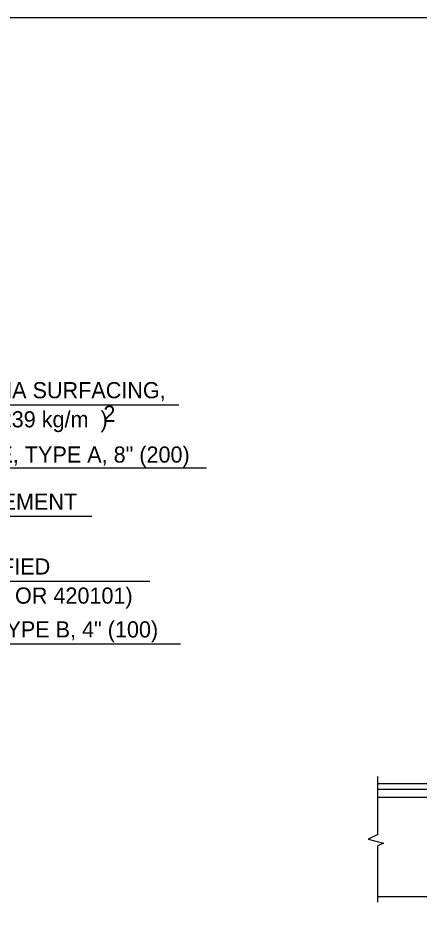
# Model space of a CAD drawing. Extents: x 2261292 to 2261946, y -3123663 to -3123263.
# Drawn here: x 2261669.3 to 2261745, y -3123432.6 to -3123263.2 of the extents above; entities that cross this region are included whole.
import ezdxf

# ---------------------------------------------------------------- set-up
doc = ezdxf.new("R2010")
doc.units = 0
for name, color, linetype in [('Default', 7, 'Continuous'), ('RD_Pr_Roadway_Items', 7, 'Continuous'), ('RD_Pr_Roadway_Notes', 7, 'Continuous')]:
    doc.layers.add(name, color=color, linetype=linetype)

msp = doc.modelspace()

# ---------------------------------------------------------------- linework, layer by layer
at = {"layer": 'Default'}
msp.add_lwpolyline([(2261315.92, -3123663.21), (2261945.92, -3123663.21), (2261945.92, -3123263.21), (2261315.92, -3123263.21)], close=True, dxfattribs=at)
at = {"layer": 'RD_Pr_Roadway_Items'}
for p, q in [((2261737.23, -3123417.29), (2261737.23, -3123406.32)), ((2261749.49, -3123407.7), (2261737.23, -3123407.7)), ((2261749.49, -3123408.77), (2261737.23, -3123408.77)), ((2261749.49, -3123410.27), (2261737.23, -3123410.27)), ((2261737.23, -3123417.29), (2261735.4, -3123418.17)), ((2261735.4, -3123418.17), (2261738.29, -3123418.87)), ((2261738.29, -3123418.87), (2261737.23, -3123419.38)), ((2261737.23, -3123430.03), (2261737.23, -3123419.38))]:
    msp.add_line(p, q, dxfattribs=at)
msp.add_lwpolyline([(2261890.8, -3123429.03), (2261737.23, -3123429.03)], dxfattribs=at)
at = {"layer": 'RD_Pr_Roadway_Notes'}
for p, q in [((2261611.7, -3123336.18), (2261699.67, -3123336.18)), ((2261609.14, -3123348.07), (2261704.88, -3123348.07)), ((2261605.1, -3123357.2), (2261683.24, -3123357.2)), ((2261594.85, -3123369.44), (2261694.19, -3123369.44)), ((2261594.31, -3123381.27), (2261699.96, -3123381.27))]:
    msp.add_line(p, q, dxfattribs=at)

# ---------------------------------------------------------------- texts
for s, height, p in [('4" (100) INCIDENTAL HMA SURFACING,', 3.048, (2261620.99, -3123334.96)), ('2', 3.05, (2261685.4, -3123339.41)), ('448 LBS. PER SQ. YD. (239 kg/m  )', 3.048, (2261620.99, -3123340.45)), ('AGGREGATE BASE COURSE, TYPE A, 8" (200)', 3.048, (2261611.92, -3123347.1)), ('END OF P.C. CONCRETE PAVEMENT', 3.048, (2261608.45, -3123355.98)), ('THICKNESS 8" (200) OR AS SPECIFIED', 3.048, (2261600.1, -3123368.22)), ('IN THE PLANS (STANDARD 420601 OR 420101)', 3.048, (2261600.1, -3123373.71)), ('SUB-BASE GRANULAR MATERIAL, TYPE B, 4" (100)', 3.048, (2261596.45, -3123380.09))]:
    msp.add_text(s, height=height, dxfattribs=at).set_placement(p)

doc.saveas('drawing.dxf')
